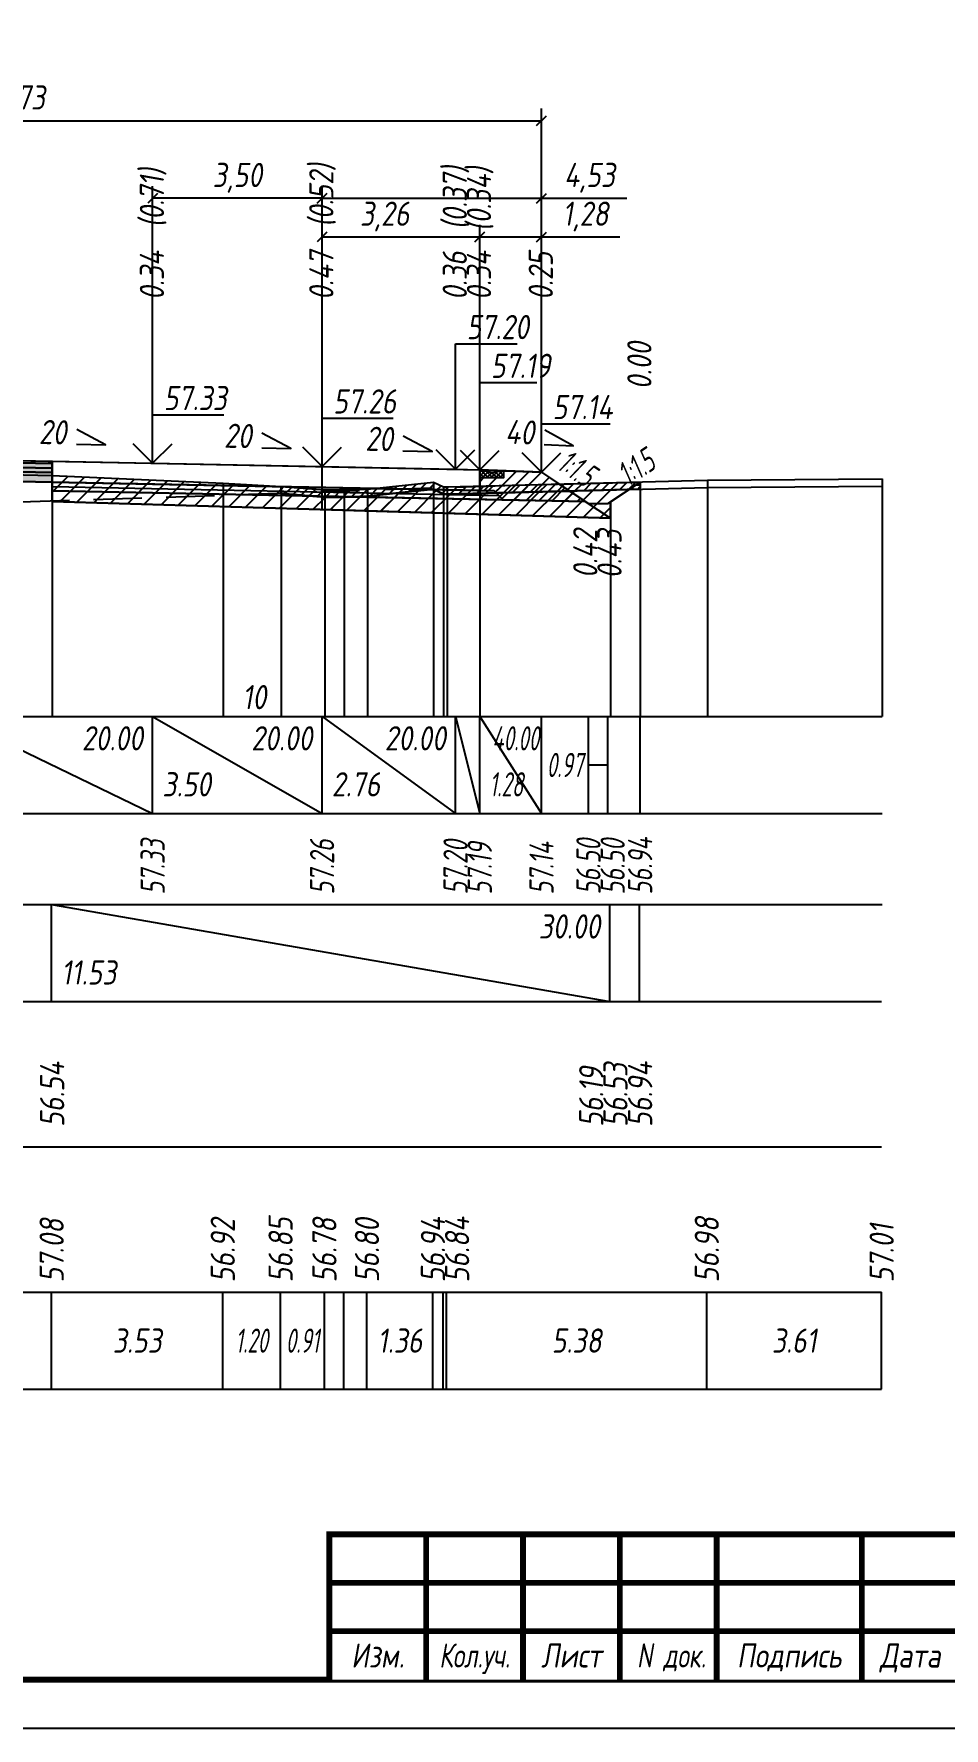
# Model space of a CAD drawing. Extents: x -717 to 1451, y -133302 to 233.
# Drawn here: x 169.4 to 263.4, y -67297.4 to -67122.5 of the extents above; entities that cross this region are included whole.
import ezdxf
from ezdxf.enums import TextEntityAlignment as Align

# ---------------------------------------------------------------- set-up
doc = ezdxf.new("R2010")
doc.units = 0
doc.linetypes.add('штриховая', pattern=[0.75, 0.5, -0.25])
for name, color, linetype in [('Зарамочное оформление', 7, 'Continuous'), ('Интерполированный поперечник', 2, 'Continuous'), ('Код_510', 7, 'Continuous'), ('Код_514', 1, 'Continuous'), ('Код_516', 1, 'Continuous'), ('Контур_0', 7, 'Continuous'), ('Контур_2521', 7, 'Continuous'), ('Контур_2564', 7, 'Continuous'), ('Контур_2660', 7, 'Continuous'), ('Контур_2665', 7, 'Continuous'), ('Контур_400', 7, 'Continuous'), ('Контур_508', 7, 'Continuous'), ('Контур_512', 7, 'Continuous'), ('Контур_513', 7, 'Continuous'), ('Контур_818', 7, 'Continuous'), ('Красный поперечник', 1, 'Continuous'), ('Объём_2501', 7, 'Continuous'), ('Объём_2564', 7, 'Continuous'), ('Объём_2650', 7, 'Continuous'), ('Объём_2660', 7, 'Continuous'), ('Объём_2661', 7, 'Continuous'), ('Объём_2662', 7, 'Continuous'), ('Объём_2663', 7, 'Continuous'), ('Объём_2664', 7, 'Continuous'), ('Объём_2665', 7, 'Continuous'), ('Объём_2666', 7, 'Continuous'), ('Объём_2667', 7, 'Continuous'), ('Объём_2668', 7, 'Continuous'), ('Объём_2669', 7, 'Continuous'), ('Объём_2675', 7, 'Continuous'), ('Объём_2753', 7, 'Continuous'), ('Откосы', 7, 'Continuous'), ('Отметки покрытия', 7, 'Continuous'), ('Рабочие отметки', 7, 'Continuous'), ('Рабочие отметки доп.', 7, 'Continuous'), ('Слои выравнивания', 7, 'Continuous'), ('Таблица', 7, 'Continuous'), ('Уклоны проезжей части', 7, 'Continuous'), ('Черный поперечник', 3, 'Continuous')]:
    doc.layers.add(name, color=color, linetype=linetype)
for name, color, linetype, true_color in [('Контур_2540', 2, 'Continuous', 0xffff00), ('Контур_2560', 2, 'Continuous', 0xffff00), ('Контур_2561', 7, 'Continuous', 0xff8040), ('Контур_2562', 3, 'Continuous', 0x00ff00), ('Контур_2563', 7, 'Continuous', 0xff8000), ('Контур_2570', 7, 'Continuous', 0x80ff00), ('Контур_2725', 7, 'Continuous', 0x323232), ('Контур_2736', 4, 'Continuous', 0x00ffff), ('Контур_2737', 4, 'Continuous', 0x00ffff), ('Контур_2738', 4, 'Continuous', 0x00ffff), ('Контур_2739', 4, 'Continuous', 0x00ffff), ('Контур_2741', 4, 'Continuous', 0x00ffff), ('Контур_2742', 4, 'Continuous', 0x00ffff), ('Контур_2743', 4, 'Continuous', 0x00ffff), ('Контур_2744', 7, 'Continuous', 0xa4ffff), ('Контур_2745', 7, 'Continuous', 0xa4ffff), ('Контур_2747', 4, 'Continuous', 0x00ffff), ('Контур_2748', 4, 'Continuous', 0x00ffff), ('Контур_2749', 4, 'Continuous', 0x00ffff), ('Контур_2750', 4, 'Continuous', 0x00ffff), ('Контур_2751', 4, 'Continuous', 0x00ffff), ('Контур_2752', 4, 'Continuous', 0x00ffff), ('Контур_2760', 7, 'Continuous', 0x323232), ('Контур_2761', 7, 'Continuous', 0x323232), ('Контур_2762', 7, 'Continuous', 0x323232), ('Контур_2763', 7, 'Continuous', 0x323232), ('Контур_402', 7, 'Continuous', 0xff6464), ('Контур_703', 4, 'Continuous', 0x00ffff), ('Контур_705', 4, 'Continuous', 0x00ffff), ('Контур_707', 4, 'Continuous', 0x00ffff), ('Контур_720', 131, 'Continuous', 0xaaffff), ('Объём_2500', 7, 'Continuous', 0xc0c0c0), ('Объём_2520', 7, 'Continuous', 0x80ffff), ('Объём_2540', 2, 'Continuous', 0xffff00), ('Объём_2560', 2, 'Continuous', 0xffff00), ('Объём_2561', 7, 'Continuous', 0xff8040), ('Объём_2562', 3, 'Continuous', 0x00ff00), ('Объём_2563', 7, 'Continuous', 0xff8000), ('Объём_2570', 7, 'Continuous', 0x80ff00), ('Объём_2600', 7, 'Continuous', 0x808000), ('Объём_2746', 2, 'Continuous', 0xffff00)]:
    doc.layers.add(name, color=color, linetype=linetype, true_color=true_color)
doc.styles.get("Standard").update_dxf_attribs({"font": 'txt', "height": 2.5})
doc.styles.add('М', font='romand.shx', dxfattribs={"width": 0.8, "oblique": 10, "height": 2.5})
doc.dimstyles.new('ISO-25', dxfattribs={"dimtxt": 2.5, "dimasz": 2.5, "dimexe": 1.25, "dimexo": 0.625, "dimtad": 1, "dimtxsty": 'Standard', "dimcen": 2.5, "dimadec": 0, "dimazin": 0, "dimtfac": 1, "dimtmove": 0, "dimatfit": 3, "dimfxl": 1, "dimarcsym": 0})

# ---------------------------------------------------------------- blocks, each defined once
blk = doc.blocks.new('_Oblique')
at = {"color": 0, "linetype": 'ByBlock', "lineweight": -2}
blk.add_line((-0.5, -0.5), (0.5, 0.5), dxfattribs=at)
blk = doc.blocks.new('*D1619')
at = {"color": 0, "lineweight": -2, "transparency": 16777216}
for p, q in [((215.48, -67166.97), (215.48, -67142.25)), ((221.86, -67167.23), (221.86, -67142.25)), ((215.48, -67143.5), (221.86, -67143.5)), ((221.86, -67143.5), (229.96, -67143.5))]:
    blk.add_line(p, q, dxfattribs=at)
at = {"layer": 'Defpoints', "color": 0, "transparency": 16777216}
for p in [(221.86, -67143.5), (215.48, -67167.59), (221.86, -67167.85)]:
    blk.add_point(p, dxfattribs=at)
at = {"color": 0, "lineweight": -2, "transparency": 16777216, "rotation": 180}
blk.add_blockref('_Oblique', (215.48, -67143.5), dxfattribs=at)
at = {"color": 0, "lineweight": -2, "transparency": 16777216}
blk.add_blockref('_Oblique', (221.86, -67143.5), dxfattribs=at)
at = {"color": 0, "transparency": 16777216, "insert": (226.41, -67141.39), "char_height": 2.5, "width": 9.1667, "attachment_point": 5, "style": 'М'}
blk.add_mtext('1,28', dxfattribs=at)
blk = doc.blocks.new('*D1621')
at = {"color": 0, "lineweight": -2, "transparency": 16777216}
for p, q in [((199.19, -67166.64), (199.19, -67142.25)), ((215.48, -67166.97), (215.48, -67142.25)), ((199.19, -67143.5), (215.48, -67143.5))]:
    blk.add_line(p, q, dxfattribs=at)
at = {"layer": 'Defpoints', "color": 0, "transparency": 16777216}
for p in [(215.48, -67143.5), (199.19, -67167.27), (215.48, -67167.59)]:
    blk.add_point(p, dxfattribs=at)
at = {"color": 0, "lineweight": -2, "transparency": 16777216, "rotation": 180}
blk.add_blockref('_Oblique', (199.19, -67143.5), dxfattribs=at)
at = {"color": 0, "lineweight": -2, "transparency": 16777216}
blk.add_blockref('_Oblique', (215.48, -67143.5), dxfattribs=at)
at = {"color": 0, "transparency": 16777216, "insert": (205.66, -67141.39), "char_height": 2.5, "width": 10, "attachment_point": 5, "style": 'М'}
blk.add_mtext('3,26', dxfattribs=at)
blk = doc.blocks.new('*D1623')
at = {"color": 0, "lineweight": -2, "transparency": 16777216}
for p, q in [((181.69, -67166.29), (181.69, -67138.25)), ((199.19, -67139.5), (181.69, -67139.5)), ((199.19, -67166.64), (199.19, -67138.25))]:
    blk.add_line(p, q, dxfattribs=at)
at = {"layer": 'Defpoints', "color": 0, "transparency": 16777216}
for p in [(181.69, -67139.5), (181.69, -67166.92), (199.19, -67167.27)]:
    blk.add_point(p, dxfattribs=at)
at = {"color": 0, "lineweight": -2, "transparency": 16777216, "rotation": 180}
blk.add_blockref('_Oblique', (181.69, -67139.5), dxfattribs=at)
at = {"color": 0, "lineweight": -2, "transparency": 16777216}
blk.add_blockref('_Oblique', (199.19, -67139.5), dxfattribs=at)
at = {"color": 0, "transparency": 16777216, "insert": (190.44, -67137.39), "char_height": 2.5, "width": 9.5833, "attachment_point": 5, "style": 'М'}
blk.add_mtext('3,50', dxfattribs=at)
blk = doc.blocks.new('*D1624')
at = {"color": 0, "lineweight": -2, "transparency": 16777216}
for p, q in [((199.19, -67166.64), (199.19, -67138.25)), ((199.19, -67139.5), (221.86, -67139.5)), ((221.86, -67167.23), (221.86, -67138.25)), ((221.86, -67139.5), (230.66, -67139.5))]:
    blk.add_line(p, q, dxfattribs=at)
at = {"layer": 'Defpoints', "color": 0, "transparency": 16777216}
for p in [(199.19, -67139.5), (199.19, -67167.27), (221.86, -67167.85)]:
    blk.add_point(p, dxfattribs=at)
at = {"color": 0, "lineweight": -2, "transparency": 16777216, "rotation": 180}
blk.add_blockref('_Oblique', (199.19, -67139.5), dxfattribs=at)
at = {"color": 0, "lineweight": -2, "transparency": 16777216}
blk.add_blockref('_Oblique', (221.86, -67139.5), dxfattribs=at)
at = {"color": 0, "transparency": 16777216, "insert": (226.82, -67137.39), "char_height": 2.5, "width": 10, "attachment_point": 5, "style": 'М'}
blk.add_mtext('4,53', dxfattribs=at)
blk = doc.blocks.new('*D1626')
at = {"color": 0, "lineweight": -2, "transparency": 16777216}
for p, q in [((113.19, -67166.97), (113.19, -67130.25)), ((221.86, -67167.23), (221.86, -67130.25)), ((113.19, -67131.5), (221.86, -67131.5))]:
    blk.add_line(p, q, dxfattribs=at)
at = {"layer": 'Defpoints', "color": 0, "transparency": 16777216}
for p in [(221.86, -67131.5), (113.19, -67167.6), (221.86, -67167.85)]:
    blk.add_point(p, dxfattribs=at)
at = {"color": 0, "lineweight": -2, "transparency": 16777216, "rotation": 180}
blk.add_blockref('_Oblique', (113.19, -67131.5), dxfattribs=at)
at = {"color": 0, "lineweight": -2, "transparency": 16777216}
blk.add_blockref('_Oblique', (221.86, -67131.5), dxfattribs=at)
at = {"color": 0, "transparency": 16777216, "insert": (167.53, -67129.39), "char_height": 2.5, "width": 11.6667, "attachment_point": 5, "style": 'М'}
blk.add_mtext('21,73', dxfattribs=at)
blk = doc.blocks.new('Штамп')
at = {"linetype": 'Continuous'}
blk.add_wipeout([(199.95, -411.25), (384.95, -411.25), (384.95, -426.25), (199.95, -426.25)], dxfattribs=at).dxf.layer = 'Зарамочное оформление'
at = {"layer": 'Зарамочное оформление', "linetype": 'Continuous', "lineweight": -3, "const_width": 0.6, "flags": 128}
for points in [[(199.95, -426.25), (199.95, -411.25), (384.95, -411.25)], [(209.95, -411.25), (209.95, -426.25)], [(219.95, -411.25), (219.95, -426.25)], [(229.95, -411.25), (229.95, -426.25)], [(239.95, -411.25), (239.95, -426.25)], [(254.95, -411.25), (254.95, -426.25)], [(199.95, -416.25), (264.95, -416.25)], [(199.95, -421.25), (264.95, -421.25)]]:
    blk.add_lwpolyline(points, dxfattribs=at)
at = {"layer": 'Зарамочное оформление', "linetype": 'Continuous', "style": 'М', "oblique": 10}
for s, width, p in [('Изм.', 0.8, (204.95, -423.75)), ('Кол.уч.', 0.7, (214.95, -423.75)), ('Лист', 0.8, (224.95, -423.75)), ('N док.', 0.7, (235.28, -423.75)), ('Подпись', 0.8, (247.45, -423.75)), ('Дата', 0.8, (259.95, -423.75))]:
    blk.add_text(s, height=2.5, dxfattribs=dict(at, width=width)).set_placement(p, align=Align.MIDDLE_CENTER)
blk = doc.blocks.new('шифр')
blk.add_blockref('Штамп', (0, -66926))

msp = doc.modelspace()

# ---------------------------------------------------------------- hatches: boundary and pattern name
h = msp.add_hatch()
h.set_pattern_fill('ANSI37', color=256, scale=0.1)
h.set_pattern_definition([(45, (216.7307, -67167.8321), (-0.22451, 0.22451), []), (135, (216.7307, -67167.8321), (-0.22451, -0.22451), [])])
h.paths.add_polyline_path([(215.481, -67167.532), (215.481, -67168.335), (217.981, -67168.335), (217.981, -67167.632), (216.723, -67167.832)])
at = {"layer": 'Объём_2563'}
h = msp.add_hatch(dxfattribs=at)
h.set_pattern_fill('ANSI31', color=256, scale=0.3)
h.paths.add_polyline_path([(217.899, -67170.631), (216.981, -67169.712), (215.481, -67169.682), (215.481, -67168.335), (217.981, -67168.335), (217.981, -67167.632), (221.862, -67167.788), (226.381, -67170.8)])
at = {"layer": 'Объём_2570'}
h = msp.add_hatch(dxfattribs=at)
h.set_pattern_fill('ANSI31', color=256, scale=0.2)
h.paths.add_polyline_path([(232.05, -67169.543), (212.099, -67170.049), (211.75, -67170.048), (210.699, -67169.546), (203.889, -67170.27), (201.49, -67170.356), (199.492, -67170.346), (194.967, -67169.997), (194.967, -67169.247), (199.492, -67169.596), (201.49, -67169.606), (203.889, -67169.52), (210.699, -67168.796), (211.75, -67169.298), (212.099, -67169.299), (232.05, -67168.793)])
at = {"layer": 'Объём_2600'}
h = msp.add_hatch(dxfattribs=at)
h.set_pattern_fill('ANSI31', color=6, scale=0.4)
h.paths.add_polyline_path([(228.979, -67170.84), (228.979, -67172.533), (171.317, -67170.803), (171.317, -67168.114), (188.99, -67168.901), (194.967, -67169.247), (194.967, -67169.997), (199.492, -67170.346), (201.49, -67170.356), (203.889, -67170.27), (210.699, -67169.546), (211.75, -67170.048), (212.099, -67170.049), (230.881, -67169.572)])
h = msp.add_hatch(dxfattribs=at)
h.set_pattern_fill('ANSI31', color=6, scale=0.4)
h.paths.add_polyline_path([(199.195, -67170.324), (199.492, -67170.346), (201.49, -67170.356), (203.889, -67170.27), (210.699, -67169.546), (211.75, -67170.048), (212.099, -67170.049), (230.881, -67169.572), (228.979, -67170.84), (228.979, -67172.533), (199.195, -67171.639)])
h = msp.add_hatch(dxfattribs=at)
h.set_pattern_fill('HONEY', color=5, scale=0.3)
h.paths.add_polyline_path([(230.881, -67169.572), (232.05, -67168.793), (232.05, -67169.543)])
at = {"layer": 'Слои выравнивания'}
for color, points in [(2, [(160.945, -67166.442), (171.317, -67166.649), (171.317, -67166.899), (160.945, -67166.692)]), (3, [(160.945, -67166.692), (171.317, -67166.899), (171.317, -67167.349), (160.945, -67167.142)]), (4, [(160.945, -67167.142), (171.317, -67167.349), (171.317, -67167.799), (160.945, -67167.592)]), (5, [(160.945, -67167.592), (171.317, -67167.799), (171.317, -67168.799), (160.945, -67168.592)])]:
    msp.add_hatch(color=color, dxfattribs=at).paths.add_polyline_path(points)

# ---------------------------------------------------------------- linework, layer by layer
at = {"color": 18, "true_color": 0x000000}
msp.add_line((215.481, -67168.335), (217.981, -67168.335), dxfattribs=at)
at = {"flags": 128}
msp.add_lwpolyline([(-30.054, -67297.421), (389.946, -67297.421), (389.946, -67000.421), (-30.054, -67000.421)], close=True, dxfattribs=at)
at = {"const_width": 0.6, "flags": 128}
msp.add_lwpolyline([(-10.054, -67292.421), (384.946, -67292.421), (384.946, -67005.421), (-10.054, -67005.421)], close=True, dxfattribs=at)
msp.add_lwpolyline([(215.481, -67167.532), (215.481, -67168.335), (217.981, -67168.335), (217.981, -67167.632), (216.731, -67167.832), (215.482, -67167.532)])
at = {"layer": 'Код_510'}
for p, q in [((171.262, -67262.421), (171.262, -67252.421)), ((188.935, -67262.421), (188.935, -67252.421)), ((194.912, -67262.421), (194.912, -67252.421)), ((199.437, -67262.421), (199.437, -67252.421)), ((201.436, -67262.421), (201.436, -67252.421)), ((203.834, -67262.421), (203.834, -67252.421)), ((210.645, -67262.421), (210.645, -67252.421)), ((211.696, -67262.421), (211.696, -67252.421)), ((212.045, -67262.421), (212.045, -67252.421)), ((238.934, -67262.421), (238.934, -67252.421)), ((256.996, -67262.421), (256.996, -67252.421))]:
    msp.add_line(p, q, dxfattribs=at)
at = {"layer": 'Код_514'}
for p, q in [((160.945, -67193), (181.695, -67203)), ((181.695, -67203), (181.695, -67193)), ((181.695, -67193), (199.195, -67203)), ((199.195, -67203), (199.195, -67193)), ((199.195, -67193), (212.981, -67203)), ((212.981, -67203), (212.981, -67193)), ((212.981, -67193), (215.481, -67203)), ((215.481, -67203), (215.481, -67193)), ((215.481, -67193), (221.862, -67203)), ((221.862, -67203), (221.862, -67193)), ((226.71, -67203), (226.71, -67193)), ((228.71, -67203), (228.71, -67193)), ((232.05, -67203), (232.05, -67193)), ((226.71, -67198), (228.71, -67198))]:
    msp.add_line(p, q, dxfattribs=at)
at = {"layer": 'Код_516'}
for p, q in [((171.262, -67222.421), (171.262, -67212.421)), ((171.262, -67212.421), (228.925, -67222.421)), ((228.925, -67222.421), (228.925, -67212.421)), ((228.925, -67222.421), (228.925, -67212.421)), ((231.996, -67222.421), (231.996, -67212.421))]:
    msp.add_line(p, q, dxfattribs=at)
at = {"layer": 'Контур_0', "flags": 128}
for points in [[(171.317, -67166.649), (215.481, -67167.532), (215.481, -67169.682), (171.317, -67168.799), (171.317, -67166.649), (171.317, -67166.649)], [(221.862, -67167.788), (223.688, -67169.005), (223.688, -67169.005), (223.688, -67169.005), (223.688, -67169.005), (223.688, -67169.005), (223.688, -67169.005), (223.688, -67169.005), (223.688, -67169.005), (223.688, -67169.005), (223.688, -67169.005), (223.688, -67169.005), (223.688, -67169.005), (223.688, -67169.005), (223.688, -67169.005), (226.71, -67171.02)], [(221.862, -67167.788), (223.688, -67169.005), (223.688, -67169.005), (223.688, -67169.005), (223.688, -67169.005), (223.688, -67169.005), (223.688, -67169.005), (223.688, -67169.005), (223.688, -67169.005), (223.688, -67169.005), (223.688, -67169.005), (223.688, -67169.005), (223.688, -67169.005), (223.688, -67169.005), (223.688, -67169.005), (226.71, -67171.02), (228.71, -67171.02), (232.05, -67168.793), (232.05, -67168.793), (232.05, -67168.793), (232.05, -67168.793), (232.05, -67168.793), (232.05, -67168.793), (232.05, -67168.793), (232.05, -67168.793), (232.05, -67168.793), (232.05, -67168.793), (232.05, -67168.793), (232.05, -67168.793), (232.05, -67168.793)], [(181.695, -67169.007), (216.981, -67169.712), (217.899, -67170.631), (171.317, -67169.699), (171.317, -67168.799), (181.695, -67169.007), (181.695, -67169.007)], [(215.481, -67169.682), (216.981, -67169.712), (217.899, -67170.631), (226.381, -67170.8)]]:
    msp.add_lwpolyline(points, dxfattribs=at)
at = {"layer": 'Контур_2521', "color": 250, "flags": 128}
msp.add_lwpolyline([(171.317, -67169.249), (217.44, -67170.172)], dxfattribs=at)
at = {"layer": 'Контур_2540', "flags": 128}
msp.add_lwpolyline([(181.695, -67169.907), (226.381, -67170.8), (228.979, -67172.533), (171.317, -67170.803), (171.317, -67169.699), (181.695, -67169.907), (181.695, -67169.907)], dxfattribs=at)
at = {"layer": 'Контур_2560', "flags": 128}
msp.add_lwpolyline([(215.481, -67167.532), (221.862, -67167.788), (221.862, -67167.788), (221.862, -67167.788)], dxfattribs=at)
at = {"layer": 'Контур_2561', "flags": 128}
msp.add_lwpolyline([(215.481, -67167.532), (215.481, -67167.532), (221.862, -67167.788), (221.862, -67167.788), (215.481, -67167.532)], dxfattribs=at)
at = {"layer": 'Контур_2562', "flags": 128}
msp.add_lwpolyline([(221.862, -67167.788), (221.862, -67167.788), (221.862, -67167.788), (221.862, -67167.788), (221.862, -67167.788)], dxfattribs=at)
at = {"layer": 'Контур_2563', "flags": 128}
msp.add_lwpolyline([(217.899, -67170.631), (216.981, -67169.712), (215.481, -67169.682), (215.481, -67167.532), (221.862, -67167.788), (226.381, -67170.8), (217.899, -67170.631), (217.899, -67170.631)], dxfattribs=at)
at = {"layer": 'Контур_2564', "flags": 128}
msp.add_lwpolyline([(215.481, -67167.532), (221.862, -67167.788)], dxfattribs=at)
at = {"layer": 'Контур_2570', "flags": 128}
msp.add_lwpolyline([(160.945, -67167.873), (171.317, -67168.114), (188.99, -67168.901), (194.967, -67169.247), (194.967, -67169.997), (199.492, -67170.346), (201.49, -67170.356), (203.889, -67170.27), (210.699, -67169.546), (211.75, -67170.048), (212.099, -67170.049), (238.989, -67169.367), (257.05, -67169.221)], dxfattribs=at)
at = {"layer": 'Контур_2660', "flags": 128}
msp.add_lwpolyline([(171.317, -67170.803), (228.979, -67172.533)], dxfattribs=at)
at = {"layer": 'Контур_2665', "flags": 128}
msp.add_lwpolyline([(221.862, -67167.788), (221.862, -67167.788)], dxfattribs=at)
at = {"layer": 'Контур_2725', "flags": 128}
msp.add_lwpolyline([(125.405, -67169.302), (140.195, -67169.007), (142.627, -67168.958), (148.762, -67168.835), (154.397, -67168.723), (154.743, -67168.716), (160.945, -67168.592), (171.317, -67168.799)], dxfattribs=at)
at = {"layer": 'Контур_2736', "flags": 128}
for points in [[(221.862, -67167.788), (223.688, -67169.005)], [(223.688, -67169.005), (226.71, -67171.02)]]:
    msp.add_lwpolyline(points, dxfattribs=at)
at = {"layer": 'Контур_2737', "flags": 128}
msp.add_lwpolyline([(223.688, -67169.005), (223.688, -67169.005)], dxfattribs=at)
at = {"layer": 'Контур_2738', "flags": 128}
msp.add_lwpolyline([(223.688, -67169.005), (223.688, -67169.005)], dxfattribs=at)
at = {"layer": 'Контур_2739', "flags": 128}
msp.add_lwpolyline([(223.688, -67169.005), (223.688, -67169.005)], dxfattribs=at)
at = {"layer": 'Контур_2741', "flags": 128}
msp.add_lwpolyline([(232.05, -67168.793), (232.05, -67168.793)], dxfattribs=at)
at = {"layer": 'Контур_2742', "flags": 128}
msp.add_lwpolyline([(232.05, -67168.793), (232.05, -67168.793)], dxfattribs=at)
at = {"layer": 'Контур_2743', "flags": 128}
msp.add_lwpolyline([(232.05, -67168.793), (232.05, -67168.793)], dxfattribs=at)
at = {"layer": 'Контур_2744', "flags": 128}
msp.add_lwpolyline([(232.05, -67168.793), (232.05, -67168.793)], dxfattribs=at)
msp.add_lwpolyline([(232.05, -67168.793), (232.05, -67168.793)], dxfattribs=at)
msp.add_lwpolyline([(232.05, -67168.793), (232.05, -67168.793)], dxfattribs=at)
msp.add_lwpolyline([(232.05, -67168.793), (232.05, -67168.793)], dxfattribs=at)
msp.add_lwpolyline([(232.05, -67168.793), (232.05, -67168.793)], dxfattribs=at)
msp.add_lwpolyline([(232.05, -67168.793), (232.05, -67168.793)], dxfattribs=at)
at = {"layer": 'Контур_2745', "flags": 128}
msp.add_lwpolyline([(223.688, -67169.005), (223.688, -67169.005)], dxfattribs=at)
msp.add_lwpolyline([(223.688, -67169.005), (223.688, -67169.005)], dxfattribs=at)
msp.add_lwpolyline([(223.688, -67169.005), (223.688, -67169.005)], dxfattribs=at)
msp.add_lwpolyline([(223.688, -67169.005), (223.688, -67169.005)], dxfattribs=at)
msp.add_lwpolyline([(223.688, -67169.005), (223.688, -67169.005)], dxfattribs=at)
msp.add_lwpolyline([(223.688, -67169.005), (223.688, -67169.005)], dxfattribs=at)
at = {"layer": 'Контур_2747', "flags": 128}
msp.add_lwpolyline([(223.688, -67169.005), (223.688, -67169.005)], dxfattribs=at)
at = {"layer": 'Контур_2748', "flags": 128}
msp.add_lwpolyline([(223.688, -67169.005), (223.688, -67169.005)], dxfattribs=at)
at = {"layer": 'Контур_2749', "flags": 128}
msp.add_lwpolyline([(223.688, -67169.005), (223.688, -67169.005)], dxfattribs=at)
at = {"layer": 'Контур_2750', "flags": 128}
msp.add_lwpolyline([(232.05, -67168.793), (232.05, -67168.793)], dxfattribs=at)
at = {"layer": 'Контур_2751', "flags": 128}
msp.add_lwpolyline([(232.05, -67168.793), (232.05, -67168.793)], dxfattribs=at)
at = {"layer": 'Контур_2752', "flags": 128}
msp.add_lwpolyline([(232.05, -67168.793), (232.05, -67168.793)], dxfattribs=at)
at = {"layer": 'Контур_2760', "flags": 128}
msp.add_lwpolyline([(125.405, -67167.152), (140.195, -67166.857), (142.627, -67166.808), (148.762, -67166.685), (154.397, -67166.573), (154.743, -67166.566), (160.945, -67166.442), (171.317, -67166.649)], dxfattribs=at)
at = {"layer": 'Контур_2761', "flags": 128}
msp.add_lwpolyline([(125.405, -67167.402), (140.195, -67167.107), (142.627, -67167.058), (148.762, -67166.935), (154.397, -67166.823), (154.743, -67166.816), (160.945, -67166.692), (171.317, -67166.899)], dxfattribs=at)
at = {"layer": 'Контур_2762', "flags": 128}
msp.add_lwpolyline([(125.405, -67167.852), (140.195, -67167.557), (142.627, -67167.508), (148.762, -67167.385), (154.397, -67167.273), (154.743, -67167.266), (160.945, -67167.142), (171.317, -67167.349)], dxfattribs=at)
at = {"layer": 'Контур_2763', "flags": 128}
msp.add_lwpolyline([(125.405, -67168.302), (140.195, -67168.007), (142.627, -67167.958), (148.762, -67167.835), (154.397, -67167.723), (154.743, -67167.716), (160.945, -67167.592), (171.317, -67167.799)], dxfattribs=at)
at = {"layer": 'Контур_400', "flags": 128}
msp.add_lwpolyline([(160.945, -67166.442), (181.695, -67166.857), (199.195, -67167.207), (199.195, -67167.207), (199.195, -67167.207), (199.195, -67167.207), (212.981, -67167.482), (212.981, -67167.482), (215.481, -67167.532)], dxfattribs=at)
at = {"layer": 'Контур_402', "flags": 128}
msp.add_lwpolyline([(106.304, -67172.131), (125.405, -67171.558), (125.405, -67169.302), (160.945, -67168.592), (171.317, -67168.799), (171.317, -67170.803), (228.979, -67172.533)], dxfattribs=at)
at = {"layer": 'Контур_508', "flags": 128}
msp.add_lwpolyline([(105, -67173), (106.304, -67172.131), (125.405, -67171.558), (125.405, -67169.302), (160.945, -67168.592), (171.317, -67168.799), (171.317, -67170.803), (228.979, -67172.533), (228.979, -67170.84), (232.05, -67168.793)], dxfattribs=at)
at = {"layer": 'Контур_512', "flags": 128}
msp.add_lwpolyline([(171.317, -67170.803), (228.979, -67172.533), (228.979, -67170.84), (232.05, -67168.793)], dxfattribs=at)
at = {"layer": 'Контур_513', "flags": 128}
msp.add_lwpolyline([(105, -67173), (106.304, -67172.131), (125.405, -67171.558), (125.405, -67169.302), (160.945, -67168.592), (171.317, -67168.799), (171.317, -67170.803), (228.979, -67172.533), (228.979, -67170.84), (232.05, -67168.793)], dxfattribs=at)
at = {"layer": 'Контур_703', "flags": 128}
msp.add_lwpolyline([(221.862, -67167.788), (223.688, -67169.005)], dxfattribs=at)
at = {"layer": 'Контур_705', "flags": 128}
msp.add_lwpolyline([(223.688, -67169.005), (223.688, -67169.005)], dxfattribs=at)
at = {"layer": 'Контур_707', "flags": 128}
msp.add_lwpolyline([(228.71, -67171.02), (232.05, -67168.793)], dxfattribs=at)
at = {"layer": 'Контур_720', "flags": 128}
msp.add_lwpolyline([(226.71, -67171.02), (228.71, -67171.02)], dxfattribs=at)
at = {"layer": 'Контур_818', "flags": 128}
msp.add_lwpolyline([(105, -67169.689), (109.222, -67169.299), (125.405, -67168.01), (142.627, -67167.733), (148.762, -67167.618), (154.743, -67167.729), (160.945, -67167.873), (171.317, -67168.114), (188.99, -67168.901), (194.967, -67169.247), (194.967, -67169.997), (199.492, -67170.346), (201.49, -67170.356), (203.889, -67170.27), (210.699, -67169.546), (211.75, -67170.048), (212.099, -67170.049), (232.05, -67169.543)], dxfattribs=at)
at = {"layer": 'Красный поперечник'}
for p, q in [((160.945, -67166.442), (181.695, -67166.857)), ((181.695, -67166.857), (199.195, -67167.207)), ((199.195, -67167.207), (212.981, -67167.482)), ((212.981, -67167.482), (215.481, -67167.532)), ((215.481, -67167.532), (221.862, -67167.788)), ((221.862, -67167.788), (226.71, -67171.02)), ((228.71, -67171.02), (232.05, -67168.793)), ((232.05, -67168.793), (232.05, -67193)), ((171.317, -67170.803), (171.317, -67193)), ((226.71, -67171.02), (228.71, -67171.02)), ((228.979, -67170.84), (228.979, -67193)), ((228.979, -67172.533), (228.979, -67193))]:
    msp.add_line(p, q, dxfattribs=at)
at = {"layer": 'Объём_2500', "flags": 128}
for points in [[(171.317, -67166.649), (215.481, -67167.532), (215.481, -67169.682), (171.317, -67168.799), (171.317, -67166.649), (171.317, -67166.649)], [(199.195, -67167.207), (215.481, -67167.532), (215.481, -67169.682), (199.195, -67169.357), (199.195, -67167.207)]]:
    msp.add_lwpolyline(points, dxfattribs=at)
at = {"layer": 'Объём_2501', "flags": 128}
for points in [[(160.945, -67166.442), (181.695, -67166.857), (199.195, -67167.207), (199.195, -67167.207), (199.195, -67167.207), (199.195, -67167.207), (212.981, -67167.482), (212.981, -67167.482), (215.481, -67167.532)], [(199.195, -67167.207), (212.981, -67167.482), (212.981, -67167.482), (215.481, -67167.532)]]:
    msp.add_lwpolyline(points, dxfattribs=at)
at = {"layer": 'Объём_2520', "color": 250, "flags": 128}
for points in [[(181.695, -67169.007), (216.981, -67169.712), (217.899, -67170.631), (171.317, -67169.699), (171.317, -67168.799), (181.695, -67169.007), (181.695, -67169.007)], [(199.195, -67169.357), (216.981, -67169.712), (217.899, -67170.631), (199.195, -67170.257), (199.195, -67169.357)]]:
    msp.add_lwpolyline(points, dxfattribs=at)
at = {"layer": 'Объём_2540', "flags": 128}
for points in [[(181.695, -67169.907), (226.381, -67170.8), (228.979, -67172.533), (171.317, -67170.803), (171.317, -67169.699), (181.695, -67169.907), (181.695, -67169.907)], [(199.195, -67170.257), (226.381, -67170.8), (228.979, -67172.533), (199.195, -67171.639), (199.195, -67170.257)]]:
    msp.add_lwpolyline(points, dxfattribs=at)
at = {"layer": 'Объём_2560', "flags": 128}
msp.add_lwpolyline([(215.481, -67167.532), (221.862, -67167.788), (221.862, -67167.788), (221.862, -67167.788)], dxfattribs=at)
msp.add_lwpolyline([(215.481, -67167.532), (221.862, -67167.788), (221.862, -67167.788), (221.862, -67167.788)], dxfattribs=at)
at = {"layer": 'Объём_2561', "flags": 128}
msp.add_lwpolyline([(215.481, -67167.532), (215.481, -67167.532), (221.862, -67167.788), (221.862, -67167.788), (215.481, -67167.532)], dxfattribs=at)
msp.add_lwpolyline([(215.481, -67167.532), (215.481, -67167.532), (221.862, -67167.788), (221.862, -67167.788), (215.481, -67167.532)], dxfattribs=at)
at = {"layer": 'Объём_2562', "flags": 128}
msp.add_lwpolyline([(221.862, -67167.788), (221.862, -67167.788), (221.862, -67167.788), (221.862, -67167.788), (221.862, -67167.788)], dxfattribs=at)
msp.add_lwpolyline([(221.862, -67167.788), (221.862, -67167.788), (221.862, -67167.788), (221.862, -67167.788), (221.862, -67167.788)], dxfattribs=at)
at = {"layer": 'Объём_2563', "color": 250, "flags": 128}
for points in [[(217.899, -67170.631), (216.981, -67169.712), (215.481, -67169.682), (215.481, -67167.532), (221.862, -67167.788), (226.381, -67170.8), (217.899, -67170.631), (217.899, -67170.631)], [(217.899, -67170.631), (216.981, -67169.712), (215.481, -67169.682), (215.481, -67168.335), (217.981, -67168.335), (217.981, -67167.632), (221.862, -67167.788), (226.381, -67170.8), (217.899, -67170.631), (217.899, -67170.631)]]:
    msp.add_lwpolyline(points, dxfattribs=at)
at = {"layer": 'Объём_2564', "flags": 128}
msp.add_lwpolyline([(215.481, -67167.532), (221.862, -67167.788)], dxfattribs=at)
msp.add_lwpolyline([(215.481, -67167.532), (221.862, -67167.788)], dxfattribs=at)
at = {"layer": 'Объём_2570', "flags": 128}
for points in [[(232.05, -67169.543), (212.099, -67170.049), (211.75, -67170.048), (210.699, -67169.546), (203.889, -67170.27), (201.49, -67170.356), (199.492, -67170.346), (194.967, -67169.997), (194.967, -67169.247), (199.492, -67169.596), (201.49, -67169.606), (203.889, -67169.52), (210.699, -67168.796), (211.75, -67169.298), (212.099, -67169.299), (232.05, -67168.793), (232.05, -67169.543), (232.05, -67169.543)], [(199.195, -67169.574), (199.492, -67169.596), (201.49, -67169.606), (203.889, -67169.52), (210.699, -67168.796), (211.75, -67169.298), (212.099, -67169.299), (232.05, -67168.793), (232.05, -67169.543), (232.05, -67169.543), (232.05, -67169.543), (212.099, -67170.049), (211.75, -67170.048), (210.699, -67169.546), (203.889, -67170.27), (201.49, -67170.356), (199.492, -67170.346), (199.195, -67170.324), (199.195, -67169.574)]]:
    msp.add_lwpolyline(points, dxfattribs=at)
at = {"layer": 'Объём_2600', "color": 5, "flags": 128}
msp.add_lwpolyline([(230.881, -67169.572), (232.05, -67168.793), (232.05, -67169.543), (230.881, -67169.572), (230.881, -67169.572)], dxfattribs=at)
msp.add_lwpolyline([(230.881, -67169.572), (232.05, -67168.793), (232.05, -67169.543), (230.881, -67169.572), (230.881, -67169.572)], dxfattribs=at)
at = {"layer": 'Объём_2650', "color": 6, "flags": 128}
for points in [[(228.979, -67170.84), (228.979, -67172.533), (171.317, -67170.803), (171.317, -67168.114), (188.99, -67168.901), (194.967, -67169.247), (194.967, -67169.997), (199.492, -67170.346), (201.49, -67170.356), (203.889, -67170.27), (210.699, -67169.546), (211.75, -67170.048), (212.099, -67170.049), (230.881, -67169.572), (228.979, -67170.84), (228.979, -67170.84)], [(199.195, -67170.324), (199.492, -67170.346), (201.49, -67170.356), (203.889, -67170.27), (210.699, -67169.546), (211.75, -67170.048), (212.099, -67170.049), (230.881, -67169.572), (228.979, -67170.84), (228.979, -67170.84), (228.979, -67170.84), (228.979, -67172.533), (199.195, -67171.639), (199.195, -67170.324)]]:
    msp.add_lwpolyline(points, dxfattribs=at)
at = {"layer": 'Объём_2660', "flags": 128}
for points in [[(171.317, -67170.803), (228.979, -67172.533)], [(199.195, -67171.639), (228.979, -67172.533)]]:
    msp.add_lwpolyline(points, dxfattribs=at)
at = {"layer": 'Объём_2661', "flags": 128}
msp.add_lwpolyline([(221.862, -67167.788), (223.688, -67169.005), (226.71, -67171.02)], dxfattribs=at)
msp.add_lwpolyline([(221.862, -67167.788), (223.688, -67169.005), (226.71, -67171.02)], dxfattribs=at)
at = {"layer": 'Объём_2662', "flags": 128}
msp.add_lwpolyline([(228.71, -67171.02), (232.05, -67168.793)], dxfattribs=at)
msp.add_lwpolyline([(228.71, -67171.02), (232.05, -67168.793)], dxfattribs=at)
at = {"layer": 'Объём_2663', "flags": 128}
msp.add_lwpolyline([(226.71, -67171.02), (228.71, -67171.02)], dxfattribs=at)
msp.add_lwpolyline([(226.71, -67171.02), (228.71, -67171.02)], dxfattribs=at)
at = {"layer": 'Объём_2664', "flags": 128}
msp.add_lwpolyline([(226.71, -67171.02), (228.71, -67171.02)], dxfattribs=at)
msp.add_lwpolyline([(226.71, -67171.02), (228.71, -67171.02)], dxfattribs=at)
at = {"layer": 'Объём_2665', "flags": 128}
msp.add_lwpolyline([(221.862, -67167.788), (221.862, -67167.788)], dxfattribs=at)
msp.add_lwpolyline([(221.862, -67167.788), (221.862, -67167.788)], dxfattribs=at)
at = {"layer": 'Объём_2666', "flags": 128}
for points in [[(221.862, -67167.788), (223.688, -67169.005)], [(221.862, -67167.788), (223.688, -67169.005)], [(223.688, -67169.005), (226.71, -67171.02)], [(223.688, -67169.005), (226.71, -67171.02)]]:
    msp.add_lwpolyline(points, dxfattribs=at)
at = {"layer": 'Объём_2667', "flags": 128}
for points in [[(223.688, -67169.005), (223.688, -67169.005)], [(223.688, -67169.005), (223.688, -67169.005)], [(232.05, -67168.793), (232.05, -67168.793)], [(232.05, -67168.793), (232.05, -67168.793)]]:
    msp.add_lwpolyline(points, dxfattribs=at)
at = {"layer": 'Объём_2668', "flags": 128}
for points in [[(223.688, -67169.005), (223.688, -67169.005)], [(223.688, -67169.005), (223.688, -67169.005)], [(232.05, -67168.793), (232.05, -67168.793)], [(232.05, -67168.793), (232.05, -67168.793)]]:
    msp.add_lwpolyline(points, dxfattribs=at)
at = {"layer": 'Объём_2669', "flags": 128}
for points in [[(223.688, -67169.005), (223.688, -67169.005)], [(223.688, -67169.005), (223.688, -67169.005)], [(232.05, -67168.793), (232.05, -67168.793)], [(232.05, -67168.793), (232.05, -67168.793)]]:
    msp.add_lwpolyline(points, dxfattribs=at)
at = {"layer": 'Объём_2675', "flags": 128}
for points in [[(223.688, -67169.005), (223.688, -67169.005)], [(223.688, -67169.005), (223.688, -67169.005)], [(223.688, -67169.005), (223.688, -67169.005)], [(223.688, -67169.005), (223.688, -67169.005)], [(223.688, -67169.005), (223.688, -67169.005)], [(223.688, -67169.005), (223.688, -67169.005)], [(223.688, -67169.005), (223.688, -67169.005)], [(223.688, -67169.005), (223.688, -67169.005)], [(223.688, -67169.005), (223.688, -67169.005)], [(223.688, -67169.005), (223.688, -67169.005)], [(223.688, -67169.005), (223.688, -67169.005)], [(223.688, -67169.005), (223.688, -67169.005)], [(232.05, -67168.793), (232.05, -67168.793)], [(232.05, -67168.793), (232.05, -67168.793)], [(232.05, -67168.793), (232.05, -67168.793)], [(232.05, -67168.793), (232.05, -67168.793)], [(232.05, -67168.793), (232.05, -67168.793)], [(232.05, -67168.793), (232.05, -67168.793)], [(232.05, -67168.793), (232.05, -67168.793)], [(232.05, -67168.793), (232.05, -67168.793)], [(232.05, -67168.793), (232.05, -67168.793)], [(232.05, -67168.793), (232.05, -67168.793)], [(232.05, -67168.793), (232.05, -67168.793)], [(232.05, -67168.793), (232.05, -67168.793)]]:
    msp.add_lwpolyline(points, dxfattribs=at)
at = {"layer": 'Объём_2746', "flags": 128}
for points in [[(228.979, -67172.533), (171.317, -67170.803), (171.317, -67168.114), (188.99, -67168.901), (194.967, -67169.247), (194.967, -67169.997), (199.492, -67170.346), (201.49, -67170.356), (203.889, -67170.27), (210.699, -67169.546), (211.75, -67170.048), (212.099, -67170.049), (224.771, -67169.727), (226.71, -67171.02), (228.71, -67171.02), (228.979, -67170.84), (228.979, -67172.533), (228.979, -67172.533)], [(199.195, -67170.324), (199.492, -67170.346), (201.49, -67170.356), (203.889, -67170.27), (210.699, -67169.546), (211.75, -67170.048), (212.099, -67170.049), (224.771, -67169.727), (226.71, -67171.02), (228.71, -67171.02), (228.979, -67170.84), (228.979, -67172.533), (228.979, -67172.533), (228.979, -67172.533), (199.195, -67171.639), (199.195, -67170.324)]]:
    msp.add_lwpolyline(points, dxfattribs=at)
at = {"layer": 'Объём_2753', "flags": 128}
msp.add_lwpolyline([(171.317, -67166.649), (171.317, -67166.649)], dxfattribs=at)
at = {"layer": 'Откосы', "color": 1, "flags": 128}
for points in [[(173.833, -67164.882), (176.833, -67164.942), (173.863, -67163.383)], [(192.958, -67165.265), (195.958, -67165.325), (192.988, -67163.765)], [(207.552, -67165.578), (210.551, -67165.638), (207.582, -67164.078)], [(222.142, -67164.925), (225.14, -67165.045), (222.202, -67163.426)]]:
    msp.add_lwpolyline(points, dxfattribs=at)
at = {"layer": 'Отметки покрытия', "color": 1}
for p, q in [((212.981, -67167.482), (212.981, -67154.532)), ((212.981, -67154.532), (219.331, -67154.532)), ((215.481, -67167.532), (215.481, -67158.532)), ((215.481, -67158.532), (221.381, -67158.532)), ((181.695, -67166.857), (181.695, -67161.857)), ((181.695, -67161.857), (189.045, -67161.857)), ((199.195, -67167.207), (199.195, -67162.207)), ((199.195, -67162.207), (206.545, -67162.207)), ((221.862, -67167.788), (221.862, -67162.788)), ((221.862, -67162.788), (228.962, -67162.788)), ((181.695, -67166.857), (179.695, -67164.857)), ((181.695, -67166.857), (183.695, -67164.857)), ((199.195, -67167.207), (197.195, -67165.207)), ((199.195, -67167.207), (201.195, -67165.207)), ((212.981, -67167.482), (210.981, -67165.482)), ((212.981, -67167.482), (214.981, -67165.482)), ((215.481, -67167.532), (213.481, -67165.532)), ((215.481, -67167.532), (217.481, -67165.532)), ((221.862, -67167.788), (219.862, -67165.788)), ((221.862, -67167.788), (223.862, -67165.788))]:
    msp.add_line(p, q, dxfattribs=at)
at = {"layer": 'Слои выравнивания'}
for p, q in [((171.317, -67166.649), (171.317, -67193)), ((215.481, -67167.532), (215.481, -67193))]:
    msp.add_line(p, q, dxfattribs=at)
at = {"layer": 'Слои выравнивания', "color": 2, "flags": 128}
msp.add_lwpolyline([(160.945, -67166.442), (171.317, -67166.649), (171.317, -67166.899), (160.945, -67166.692)], close=True, dxfattribs=at)
at = {"layer": 'Слои выравнивания', "color": 3, "flags": 128}
msp.add_lwpolyline([(160.945, -67166.692), (171.317, -67166.899), (171.317, -67167.349), (160.945, -67167.142)], close=True, dxfattribs=at)
at = {"layer": 'Слои выравнивания', "color": 4, "flags": 128}
msp.add_lwpolyline([(160.945, -67167.142), (171.317, -67167.349), (171.317, -67167.799), (160.945, -67167.592)], close=True, dxfattribs=at)
at = {"layer": 'Слои выравнивания', "color": 5, "flags": 128}
msp.add_lwpolyline([(160.945, -67167.592), (171.317, -67167.799), (171.317, -67168.799), (160.945, -67168.592)], close=True, dxfattribs=at)
at = {"layer": 'Таблица'}
for p, q in [((80, -67193), (257.05, -67193)), ((80, -67203), (257.05, -67203)), ((80, -67212.421), (257.05, -67212.421)), ((79.946, -67222.421), (256.996, -67222.421)), ((79.946, -67237.421), (256.996, -67237.421)), ((79.946, -67252.421), (256.996, -67252.421)), ((79.946, -67262.421), (256.996, -67262.421))]:
    msp.add_line(p, q, dxfattribs=at)
at = {"layer": 'Черный поперечник', "color": 7}
for p, q in [((171.317, -67168.114), (171.317, -67193)), ((188.99, -67168.901), (188.99, -67193)), ((194.967, -67169.247), (194.967, -67193)), ((199.492, -67169.596), (199.492, -67193)), ((201.49, -67169.606), (201.49, -67193)), ((203.889, -67169.52), (203.889, -67193)), ((210.699, -67168.796), (210.699, -67193)), ((211.75, -67169.298), (211.75, -67193)), ((212.099, -67169.299), (212.099, -67193)), ((238.989, -67168.617), (238.989, -67193)), ((257.05, -67168.471), (257.05, -67193))]:
    msp.add_line(p, q, dxfattribs=at)
at = {"layer": 'Черный поперечник', "flags": 128}
msp.add_lwpolyline([(80, -67172.715), (80.284, -67172.72), (85.641, -67172.909), (93.726, -67171.433), (103.321, -67169.844), (109.222, -67169.299), (125.405, -67168.01), (142.627, -67167.733), (148.762, -67167.618), (154.743, -67167.729), (160.945, -67167.873), (171.317, -67168.114), (188.99, -67168.901), (194.967, -67169.247), (199.492, -67169.596), (201.49, -67169.606), (203.889, -67169.52), (210.699, -67168.796), (211.75, -67169.298), (212.099, -67169.299), (238.989, -67168.617), (257.05, -67168.471)], dxfattribs=at)

# ---------------------------------------------------------------- texts
at = {"layer": 'Код_510', "style": 'М', "oblique": 10, "width": 0.8}
for s, p in [('57.08', (171.262, -67251.421)), ('56.92', (188.935, -67251.421)), ('56.85', (194.912, -67251.421)), ('56.78', (199.437, -67251.421)), ('56.80', (203.834, -67251.421)), ('56.94', (210.645, -67251.421)), ('56.84', (213.145, -67251.421)), ('56.98', (238.934, -67251.421)), ('57.01', (256.996, -67251.421))]:
    msp.add_text(s, height=2.5, rotation=90, dxfattribs=at).set_placement(p, align=Align.MIDDLE_LEFT)
at = {"layer": 'Код_510', "style": 'М', "oblique": 10}
for s, width, p in [('3.53', 0.8, (180.099, -67257.421)), ('1.20', 0.6, (191.924, -67257.421)), ('0.91', 0.6, (197.175, -67257.421)), ('1.36', 0.8, (207.24, -67257.421)), ('5.38', 0.8, (225.49, -67257.421)), ('3.61', 0.8, (247.965, -67257.421))]:
    msp.add_text(s, height=2.5, dxfattribs=dict(at, width=width)).set_placement(p, align=Align.MIDDLE_CENTER)
at = {"layer": 'Код_514', "style": 'М', "oblique": 10}
for s, width, p in [('20.00', 0.8, (180.695, -67194)), ('20.00', 0.8, (198.195, -67194)), ('20.00', 0.8, (211.981, -67194)), ('40.00', 0.6, (221.616, -67194))]:
    msp.add_text(s, height=2.5, dxfattribs=dict(at, width=width)).set_placement(p, align=Align.TOP_RIGHT)
at = {"layer": 'Код_514', "style": 'М', "oblique": 10, "width": 0.6}
msp.add_text('0.97', height=2.5, dxfattribs=at).set_placement((224.286, -67198), align=Align.MIDDLE_CENTER)
at = {"layer": 'Код_514', "style": 'М', "oblique": 10}
for s, width, p in [('3.50', 0.8, (182.695, -67202)), ('2.76', 0.8, (200.195, -67202)), ('1.28', 0.6, (216.481, -67202))]:
    msp.add_text(s, height=2.5, dxfattribs=dict(at, width=width)).set_placement(p, align=Align.BOTTOM_LEFT)
at = {"layer": 'Код_514', "style": 'М', "oblique": 10, "width": 0.7}
for s, p in [('57.33', (181.695, -67211.382)), ('57.26', (199.195, -67211.382)), ('57.20', (212.981, -67211.382)), ('57.19', (215.481, -67211.382)), ('57.14', (221.862, -67211.382)), ('56.50', (226.71, -67211.382)), ('56.50', (229.21, -67211.382)), ('56.94', (232.05, -67211.382))]:
    msp.add_text(s, height=2.5, rotation=90, dxfattribs=at).set_placement(p, align=Align.MIDDLE_LEFT)
at = {"layer": 'Код_516', "style": 'М', "oblique": 10, "width": 0.8}
msp.add_text('30.00', height=2.5, dxfattribs=at).set_placement((227.925, -67213.421), align=Align.TOP_RIGHT)
msp.add_text('11.53', height=2.5, dxfattribs=at).set_placement((172.262, -67221.421), align=Align.BOTTOM_LEFT)
for s, p in [('56.54', (171.317, -67235.371)), ('56.19', (226.996, -67235.371)), ('56.53', (229.496, -67235.371)), ('56.94', (232.05, -67235.371))]:
    msp.add_text(s, height=2.5, rotation=90, dxfattribs=at).set_placement(p, align=Align.MIDDLE_LEFT)
at = {"layer": 'Отметки покрытия', "color": 1, "style": 'М', "oblique": 10, "width": 0.8}
for s, p in [('57.20', (214.122, -67154.801)), ('57.19', (216.622, -67158.801)), ('57.33', (182.836, -67162.125)), ('57.26', (200.336, -67162.475)), ('57.14', (223.003, -67163.056))]:
    msp.add_text(s, height=2.5, dxfattribs=at).set_placement(p, align=Align.BOTTOM_LEFT)
at = {"layer": 'Рабочие отметки', "color": 1, "style": 'М', "oblique": 10, "width": 0.8}
for s, p in [('0.34', (181.617, -67150.007)), ('0.47', (199.117, -67150.007)), ('0.36', (212.903, -67150.007)), ('0.34', (215.403, -67150.007)), ('0.25', (221.784, -67150.007)), ('0.00', (231.972, -67159.224))]:
    msp.add_text(s, height=2.5, rotation=90, dxfattribs=at).set_placement(p, align=Align.MIDDLE_LEFT)
for s, p in [('0.42', (226.382, -67173.68)), ('0.43', (228.882, -67173.68))]:
    msp.add_text(s, height=2.5, rotation=90, dxfattribs=at).set_placement(p, align=Align.MIDDLE_RIGHT)
at = {"layer": 'Рабочие отметки доп.', "color": 1, "style": 'М', "oblique": 10, "width": 0.8}
for s, p in [('(0.71)', (181.617, -67142.507)), ('(0.52)', (199.117, -67142.457)), ('(0.37)', (212.903, -67142.707)), ('(0.34)', (215.403, -67142.894))]:
    msp.add_text(s, height=2.5, rotation=90, dxfattribs=at).set_placement(p, align=Align.MIDDLE_LEFT)
at = {"layer": 'Слои выравнивания', "style": 'М', "oblique": 10, "width": 0.8}
msp.add_text('10', height=2.5, dxfattribs=at).set_placement((192.196, -67193), align=Align.BOTTOM_CENTER)
at = {"layer": 'Уклоны проезжей части', "color": 1, "style": 'М', "oblique": 10}
for s, rotation, width, p in [('20', 358.85423, 0.8, (171.34, -67165.649)), ('40', 357.70938, 0.8, (219.55, -67165.641)), ('20', 358.85423, 0.8, (190.465, -67166.032)), ('20', 358.85423, 0.8, (205.059, -67166.345)), ('1:1.5', 326.30994, 0.6, (224.413, -67169.035)), ('1:1.5', 33.69007, 0.6, (232.748, -67168.932))]:
    msp.add_text(s, height=2.5, rotation=rotation, dxfattribs=dict(at, width=width)).set_placement(p, align=Align.BOTTOM_CENTER)

# ---------------------------------------------------------------- dimensions: what is measured, and where the dimension line sits
at = {"color": 5}
for base, p1, picture, middle in [((221.862, -67131.504), (113.195, -67167.599), '*D1626', (167.528, -67129.391)), ((221.862, -67143.504), (215.481, -67167.595), '*D1619', (226.412, -67141.391))]:
    dim = msp.add_linear_dim(base=base, p1=p1, p2=(221.862, -67167.85), angle=180, dimstyle='ISO-25', override={"dimasz": 1, "dimlfac": 0.2, "dimzin": 0, "dimtxsty": 'М', "dimblk1": 'Oblique', "dimblk2": 'Oblique', "dimsah": 1}, dxfattribs=at)
    dim.commit()
    dim.dimension.update_dxf_attribs({"geometry": picture, "text_midpoint": middle})
dim = msp.add_linear_dim(base=(181.695, -67139.504), p1=(199.195, -67167.269), p2=(181.695, -67166.919), dimstyle='ISO-25', override={"dimasz": 1, "dimlfac": 0.2, "dimzin": 0, "dimtxsty": 'М', "dimblk1": 'Oblique', "dimblk2": 'Oblique', "dimsah": 1}, dxfattribs=at)
dim.commit()
dim.dimension.update_dxf_attribs({"geometry": '*D1623', "text_midpoint": (190.445, -67137.391)})
dim = msp.add_linear_dim(base=(199.195, -67139.504), p1=(221.862, -67167.85), p2=(199.195, -67167.269), dimstyle='ISO-25', override={"dimasz": 1, "dimlfac": 0.2, "dimzin": 0, "dimtxsty": 'М', "dimblk1": 'Oblique', "dimblk2": 'Oblique', "dimsah": 1}, dxfattribs=at)
dim.commit()
dim.dimension.update_dxf_attribs({"geometry": '*D1624', "text_midpoint": (226.82, -67139.504), "dimtype": 160})
dim = msp.add_linear_dim(base=(215.481, -67143.504), p1=(199.195, -67167.269), p2=(215.481, -67167.595), angle=180, dimstyle='ISO-25', override={"dimasz": 1, "dimlfac": 0.2, "dimzin": 0, "dimtxsty": 'М', "dimblk1": 'Oblique', "dimblk2": 'Oblique', "dimsah": 1}, dxfattribs=at)
dim.commit()
dim.dimension.update_dxf_attribs({"geometry": '*D1621', "text_midpoint": (205.656, -67143.504), "dimtype": 160})

# ---------------------------------------------------------------- next in the draw order: block references
msp.add_blockref('шифр', (0, 59.829))

# ---------------------------------------------------------------- next in the draw order: linework, layer by layer
at = {"layer": 'Интерполированный поперечник', "linetype": 'штриховая', "ltscale": 10, "flags": 128}
msp.add_lwpolyline([(85.641, -67173.659), (218.754, -67169.13)], dxfattribs=at)

doc.saveas('drawing.dxf')
